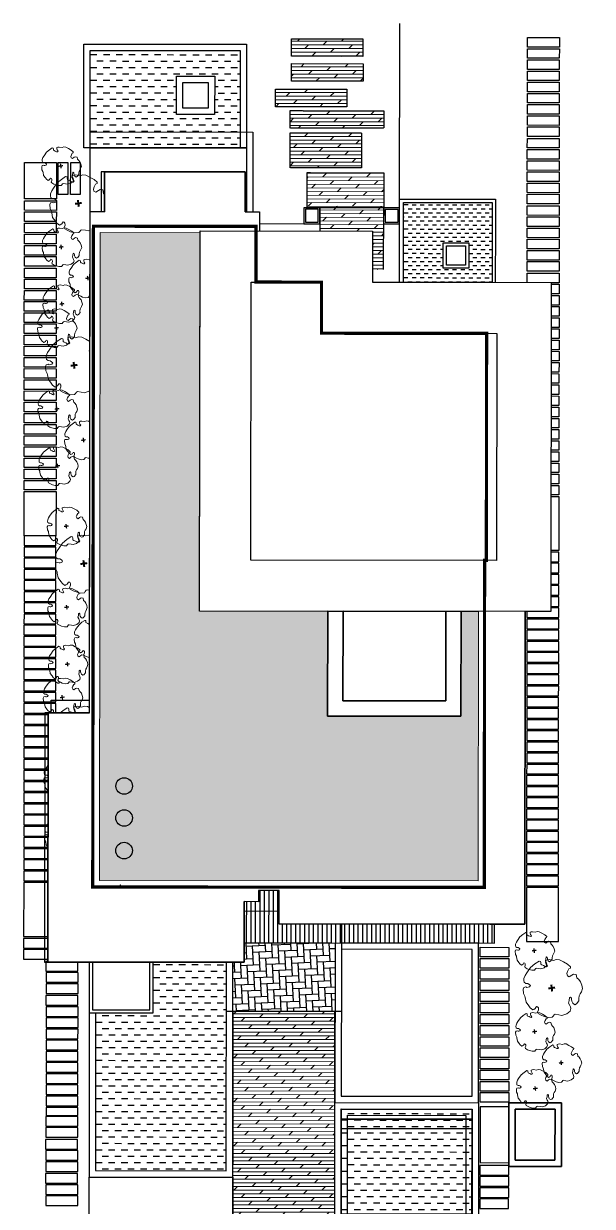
# Model space of a CAD drawing. Header units: millimetres. Extents: x -1030105 to 906887, y -616134 to 1220667.
# Drawn here: x -969764 to -951942, y -487439 to -450389 of the extents above; entities that cross this region are included whole.
import ezdxf

# ---------------------------------------------------------------- set-up
doc = ezdxf.new("R2010")
doc.units = ezdxf.units.MM
doc.header["$MEASUREMENT"] = 0
for name, pattern in [('240930  KHU B- TMB gời inno$0$HIDDEN_FEATURES', [0.16, 0.12, -0.04]), ('HIDDEN', [9.525, 6.35, -3.175]), ('XR-BV-3F PLAN$0$HIDDEN', [9.525, 6.35, -3.175])]:
    doc.linetypes.add(name, pattern=pattern)
doc.layers.add('+ toa do mong', color=7, linetype='Continuous', true_color=0xfa1a05)
for name, color, linetype, lineweight in [('240930  KHU B- TMB gời inno$0$1. I-FURN', 252, 'Continuous', 18), ('GFA', 6, 'Continuous', 0), ('QH_KTCQ_Caycanhquan', 97, 'Continuous', 18), ('XR-BV-3F PLAN$0$DA-FLOR-OTLN', 9, 'Continuous', 5), ('XR-BV-3F PLAN$0$DA-ROOF', 6, 'XR-BV-3F PLAN$0$HIDDEN', 20)]:
    doc.layers.add(name, color=color, linetype=linetype, lineweight=lineweight)
for name, color, linetype in [('240930  KHU B- TMB gời inno$0$220602 - Plans$0$DA-DOOR-WIND', 21, 'Continuous'), ('240930  KHU B- TMB gời inno$0$DA-ELEV-PEN1', 8, 'Continuous'), ('240930  KHU B- TMB gời inno$0$DA-WALL-LOW', 1, 'Continuous'), ('240930  KHU B- TMB gời inno$0$XREF_LBC_ZONE B_BEACH VILLA 22 11 11$0$DA-FLOR-OTLN', 9, 'Continuous'), ('240930  KHU B- TMB gời inno$0$XREF_LBC_ZONE B_BEACH VILLA 22 11 11$0$DA-FLOR-PATT', 251, 'Continuous'), ('240930  KHU B- TMB gời inno$0$XREF_LBC_ZONE B_BEACH VILLA 22 11 11$0$DA-WALL-LOW', 1, 'Continuous'), ('240930  KHU B- TMB gời inno$0$XREF_LBC_ZONE B_BEACH VILLA 22 11 11$0$DA-WALL-PATT', 8, 'Continuous'), ('DA-LANS-TREE', 7, 'Continuous'), ('XREF_LBC_ZONE B_BEACH VILLA 22 11 11$0$DA-FLOR-PATT', 251, 'Continuous')]:
    doc.layers.add(name, color=color, linetype=linetype)
pattern_1 = [(90, (0, 0), (-0.115, 7e-18), []), (135, (0, 0), (-0.2299999996, -0.2299999996), [0.16263456, -0.325269119])]

# ---------------------------------------------------------------- blocks, each defined once
blk = doc.blocks.new('Xref Khu Spa-Wellness - TBM$0$TREE_T')
at = {"const_width": 100}
for points in [[(-124, 124), (124, -124)], [(124, 124), (-124, -124)]]:
    blk.add_lwpolyline(points, dxfattribs=at)
blk = doc.blocks.new('Xref Khu Spa-Wellness - TBM$0$TREE_5')
at = {"layer": 'QH_KTCQ_Caycanhquan', "color": 114, "true_color": 0x139b48}
blk.add_lwpolyline([(-936, 1164), (-781, 1299), (-578, 1386), (-423, 1425), (-249, 1454), (-181, 1415), (-143, 1289), (-85, 1222), (-17, 1193), (41, 1222), (31, 1347), (60, 1425), (80, 1473), (244, 1473), (370, 1434), (592, 1376), (776, 1212), (824, 1164), (960, 1106), (1114, 932), (1143, 845), (1076, 768), (1018, 748), (979, 710), (931, 642), (940, 565), (1018, 555), (1114, 565), (1192, 623), (1289, 632), (1366, 565), (1424, 487), (1472, 323), (1482, 169), (1501, -160), (1434, -440), (1356, -691), (1289, -720), (1240, -682), (1182, -614), (1124, -624), (1037, -643), (931, -662), (873, -701), (863, -769), (969, -798), (1056, -856), (1105, -923), (1066, -991), (989, -1068), (786, -1174), (718, -1290), (573, -1377), (341, -1416), (109, -1455), (-94, -1445), (-133, -1387), (-94, -1319), (-124, -1167), (-158, -1051), (-245, -987), (-362, -999), (-402, -1151), (-439, -1243), (-568, -1308), (-704, -1194), (-829, -1184), (-965, -1145), (-1129, -1049), (-1265, -942), (-1313, -778), (-1332, -653), (-1352, -546), (-1429, -421), (-1497, -334), (-1497, -131), (-1458, -54), (-1323, -44), (-1226, -92), (-1158, -160), (-1110, -208), (-1042, -218), (-1023, -170), (-1100, -44), (-1158, 82), (-1274, 140), (-1342, 178), (-1419, 227), (-1468, 352), (-1419, 565), (-1265, 787), (-1129, 864), (-965, 951), (-936, 999), (-936, 1086)], close=True, dxfattribs=at)
blk.add_blockref('Xref Khu Spa-Wellness - TBM$0$TREE_T', (0, 0), dxfattribs=at)
blk = doc.blocks.new('240930  KHU B- TMB gời inno$0$A$C28D14FEE')
at = {"layer": 'QH_KTCQ_Caycanhquan', "color": 116}
for p, xscale, yscale, zscale, rotation in [((-32191, -3970, 0), 0.0011310236615114, 0.0011310236615114, 0.0011310236615114, 79.85984813227833), ((-32189, -3968, 0), 0.0007540157743409331, 0.0007540157743409331, 0.0007540157743409331, 79.85984813227832)]:
    blk.add_blockref('Xref Khu Spa-Wellness - TBM$0$TREE_5', p, dxfattribs=dict(at, xscale=xscale, yscale=yscale, zscale=zscale, rotation=rotation))
blk = doc.blocks.new('*U1376')
at = {"color": 251}
blk.add_wipeout([(4227, 8), (4227, 206), (0, 200), (0, 0)], dxfattribs=at).dxf.layer = '240930  KHU B- TMB gời inno$0$220602 - Plans$0$DA-DOOR-WIND'
blk.add_wipeout([(4227, 206), (4227, 6), (0, 0), (0, 200)], dxfattribs=at)
at = {"layer": '240930  KHU B- TMB gời inno$0$220602 - Plans$0$DA-DOOR-WIND', "color": 251}
for points in [[(0, 0), (50, 0), (50, 200), (0, 200), (0, 0), (0, 0)], [(4177, 206), (50, 200), (50, 0), (4177, 6)], [(4177, 6), (4227, 6), (4227, 206), (4177, 206), (4177, 6), (4177, 6)]]:
    blk.add_lwpolyline(points, close=True, dxfattribs=at)
blk.add_lwpolyline([(50, 50), (4177, 56)], dxfattribs=at)
blk = doc.blocks.new('*U1377')
at = {"color": 251}
blk.add_wipeout([(4627, 9), (4627, 207), (0, 200), (0, 0)], dxfattribs=at).dxf.layer = '240930  KHU B- TMB gời inno$0$220602 - Plans$0$DA-DOOR-WIND'
blk.add_wipeout([(4627, 207), (4627, 7), (0, 0), (0, 200)], dxfattribs=at)
at = {"layer": '240930  KHU B- TMB gời inno$0$220602 - Plans$0$DA-DOOR-WIND', "color": 251}
for points in [[(0, 0), (50, 0), (50, 200), (0, 200), (0, 0), (0, 0)], [(4577, 207), (50, 200), (50, 0), (4577, 7)], [(4577, 7), (4627, 7), (4627, 207), (4577, 207), (4577, 7), (4577, 7)]]:
    blk.add_lwpolyline(points, close=True, dxfattribs=at)
blk.add_lwpolyline([(50, 50), (4577, 57)], dxfattribs=at)
blk = doc.blocks.new('*U1352')
at = {"ltscale": 0.2}
blk.add_wipeout([(1098, 2400), (1098, 0), (0, 0), (0, 2400)], dxfattribs=at)
at = {"linetype": '240930  KHU B- TMB gời inno$0$HIDDEN_FEATURES', "ltscale": 20}
blk.add_lwpolyline([(0, 2400), (0, 0), (1098, 0), (1098, 2400)], close=True, dxfattribs=at)
blk = doc.blocks.new('*U1353')
at = {"ltscale": 0.2}
blk.add_wipeout([(1098, 2242), (1098, 0), (0, 0), (0, 2242)], dxfattribs=at)
at = {"linetype": '240930  KHU B- TMB gời inno$0$HIDDEN_FEATURES', "ltscale": 20}
blk.add_lwpolyline([(0, 2242), (0, 0), (1098, 0), (1098, 2242)], close=True, dxfattribs=at)
blk = doc.blocks.new('*U1354')
at = {"ltscale": 0.2}
blk.add_wipeout([(549, 2935), (549, 0), (0, 0), (0, 2935)], dxfattribs=at)
at = {"linetype": '240930  KHU B- TMB gời inno$0$HIDDEN_FEATURES', "ltscale": 20}
blk.add_lwpolyline([(0, 2935), (0, 0), (549, 0), (549, 2935)], close=True, dxfattribs=at)
blk = doc.blocks.new('*U1391')
at = {"ltscale": 0.2}
blk.add_wipeout([(549, 2242), (549, 0), (0, 0), (0, 2242)], dxfattribs=at)
at = {"color": 0, "linetype": 'ByBlock', "ltscale": 0.2}
blk.add_lwpolyline([(0, 2242), (0, 0), (549, 0), (549, 2242)], close=True, dxfattribs=at)
blk = doc.blocks.new('240930  KHU B- TMB gời inno$0$XCVVDFDF')
at = {"true_color": 0xcbc043}
h = blk.add_hatch(dxfattribs=at)
h.set_pattern_fill('AR-HBONE', color=53, scale=0.05, angle=137.6672496)
h.paths.add_polyline_path([(19904.251, -1664.718), (19904.251, -1669.416), (19904.506, -1669.416), (19904.506, -1664.718)])
h = blk.add_hatch(dxfattribs=at)
h.set_pattern_fill('AR-HBONE', color=53, scale=0.05, angle=137.6672496)
h.paths.add_polyline_path([(19881.806, -1669.018), (19879.656, -1669.018), (19879.656, -1672.218), (19881.806, -1672.218)])
at = {"true_color": 0x5d8311}
h = blk.add_hatch(dxfattribs=at)
h.set_pattern_fill('ANSI31', color=66)
h.paths.add_polyline_path([(19909.58, -1673.064), (19909.58, -1670.822), (19910.129, -1670.822), (19910.129, -1673.064)])
h.paths.add_polyline_path([(19910.129, -1673.064), (19910.129, -1670.822), (19909.58, -1670.822), (19909.58, -1673.064)])
h.paths.add_polyline_path([(19908.801, -1673.07), (19908.801, -1670.828), (19909.35, -1670.828), (19909.35, -1673.07)])
h.paths.add_polyline_path([(19909.35, -1673.07), (19909.35, -1670.828), (19908.801, -1670.828), (19908.801, -1673.07)])
h.paths.add_polyline_path([(19908, -1672.562), (19908, -1670.32), (19908.549, -1670.32), (19908.549, -1672.562)])
h.paths.add_polyline_path([(19908.549, -1672.562), (19908.549, -1670.32), (19908, -1670.32), (19908, -1672.562)])
h.paths.add_polyline_path([(19907.328, -1673.718), (19907.328, -1670.783), (19907.877, -1670.783), (19907.877, -1673.718)])
h.paths.add_polyline_path([(19907.877, -1673.718), (19907.877, -1670.783), (19907.328, -1670.783), (19907.328, -1673.718)])
h.paths.add_polyline_path([(19906.084, -1673.025), (19906.084, -1670.783), (19907.182, -1670.783), (19907.182, -1673.025)])
h.paths.add_polyline_path([(19907.182, -1673.025), (19907.182, -1670.783), (19906.084, -1670.783), (19906.084, -1673.025)])
h.paths.add_polyline_path([(19904.837, -1673.718), (19904.837, -1671.318), (19905.935, -1671.318), (19905.935, -1673.718)])
h.paths.add_polyline_path([(19905.935, -1673.718), (19905.935, -1671.318), (19904.837, -1671.318), (19904.837, -1673.718)])
h = blk.add_hatch(dxfattribs=at)
h.set_pattern_fill('ANSI31', color=66)
h.paths.add_polyline_path([(19904.837, -1673.718), (19904.837, -1671.318), (19905.935, -1671.318), (19905.935, -1673.718)])
h.paths.add_polyline_path([(19905.935, -1673.718), (19905.935, -1671.318), (19904.837, -1671.318), (19904.837, -1673.718)])
at = {"layer": '240930  KHU B- TMB gời inno$0$XREF_LBC_ZONE B_BEACH VILLA 22 11 11$0$DA-FLOR-PATT'}
h = blk.add_hatch(dxfattribs=at)
h.set_pattern_fill('_USER', color=256, scale=0.14, pattern_type=0)
h.set_pattern_definition([(0, (20142.20993, -1612.61), (0, 0.14), [])])
h.paths.add_polyline_path([(19881.806, -1668.318), (19881.806, -1667.718), (19881.806, -1667.718), (19881.806, -1668.318)], flags=16)
h.paths.add_polyline_path([(19883.806, -1676.788), (19883.551, -1676.788), (19883.551, -1664.518), (19881.793, -1664.52), (19881.793, -1665.12), (19881.806, -1665.118), (19881.806, -1677.218), (19883.806, -1677.218)])
h.paths.add_polyline_path([(19883.783, -1664.518), (19883.806, -1664.518), (19883.806, -1664.518)])
h = blk.add_hatch(dxfattribs=at)
h.set_pattern_fill('DASH', color=153, scale=1.6, angle=90)
h.set_pattern_definition([(90, (20142.20993, -1612.81), (-0.2, 0.2), [0.2, -0.2])])
h.paths.add_polyline_path([(19907.756, -1667.218), (19908.956, -1667.218), (19908.956, -1668.418), (19907.756, -1668.418)], flags=16)
h.paths.add_polyline_path([(19906.706, -1664.518), (19909.756, -1664.518), (19909.756, -1669.218), (19906.706, -1669.218)])
h = blk.add_hatch(dxfattribs=at)
h.set_pattern_fill('DASH', color=153, scale=1.6, angle=90)
h.set_pattern_definition([(90, (20290.304, -1612.61), (-0.2, 0.2), [0.2, -0.2])])
h.paths.add_polyline_path([(19881.806, -1666.518), (19879.606, -1666.518), (19879.606, -1664.718), (19874.665, -1664.718), (19874.665, -1668.818), (19880.306, -1668.818), (19880.306, -1668.818), (19881.806, -1668.818)])
h = blk.add_hatch(dxfattribs=at)
h.set_pattern_fill('DASH', color=153, scale=1.6, angle=90)
h.set_pattern_definition([(90, (20134.8436, -1612.71), (-0.2, 0.2), [0.2, -0.2])])
h.paths.add_polyline_path([(19862.39, -1672.418), (19876.606, -1672.418), (19876.606, -1676.518), (19862.39, -1676.518)])
h = blk.add_hatch(dxfattribs=at)
h.set_pattern_fill('DASH', color=153, scale=0.04, angle=90)
h.set_pattern_definition([(90, (19775.41599, -1612.61), (-0.127, 0.127), [0.127, -0.127])])
h.paths.add_polyline_path([(19902.944, -1676.386), (19902.944, -1675.586), (19903.744, -1675.586), (19903.744, -1676.386)], flags=16)
h.paths.add_polyline_path([(19901.656, -1674.338), (19905.006, -1674.338), (19905.006, -1677.118), (19901.656, -1677.118)])
at = {"layer": 'GFA', "true_color": 0x8c7854}
h = blk.add_hatch(dxfattribs=at)
h.set_pattern_fill('DOLMIT', color=35, scale=0.46, angle=90)
h.set_pattern_definition(pattern_1)
h.paths.add_polyline_path([(19879.656, -1669.018), (19870.033, -1669.018), (19870.033, -1664.518), (19867.69, -1664.518), (19867.69, -1666.118), (19863.39, -1666.118), (19863.39, -1668.818), (19866.49, -1668.818), (19866.49, -1672.218), (19879.656, -1672.218)])
at = {"elevation": 0}
for points in [[(19904.706, -1669.268), (19905.956, -1669.268), (19905.956, -1664.863), (19904.706, -1664.863)], [(19902.506, -1669.718), (19902.506, -1669.718)]]:
    blk.add_lwpolyline(points, dxfattribs=at)
at = {"layer": '240930  KHU B- TMB gời inno$0$1. I-FURN'}
blk.add_line((19899.506, -1664.518), (19884.806, -1664.518), dxfattribs=at)
for points in [[(19889.406, -1664.518), (19889.406, -1663.318), (19881.806, -1663.318)], [(19899.506, -1665.318), (19899.506, -1664.518), (19904.706, -1664.518), (19904.706, -1665.418)], [(19904.706, -1664.518), (19904.706, -1669.718), (19904.206, -1669.718)], [(19904.506, -1664.718), (19904.506, -1669.416), (19904.506, -1669.416)]]:
    blk.add_lwpolyline(points, dxfattribs=at)
blk.add_lwpolyline([(19904.706, -1664.518), (19907.206, -1664.518), (19907.206, -1669.618), (19904.706, -1669.618)], close=True, dxfattribs=at)
at = {"layer": '240930  KHU B- TMB gời inno$0$1. I-FURN', "elevation": 0}
blk.add_lwpolyline([(19904.506, -1669.416), (19902.905, -1669.416)], dxfattribs=at)
at = {"layer": '240930  KHU B- TMB gời inno$0$DA-WALL-LOW', "color": 251}
for points in [[(19879.656, -1668.818), (19882.806, -1668.818), (19882.806, -1672.418), (19879.656, -1672.418)], [(19903.806, -1669.718), (19902.905, -1669.718), (19902.905, -1671.718), (19903.806, -1671.718)]]:
    blk.add_lwpolyline(points, close=True, dxfattribs=at)
at = {"layer": '240930  KHU B- TMB gời inno$0$XREF_LBC_ZONE B_BEACH VILLA 22 11 11$0$DA-FLOR-OTLN'}
for p, q in [((19874.465, -1664.518), (19874.465, -1669.018)), ((19874.465, -1669.018), (19881.806, -1669.018))]:
    blk.add_line(p, q, dxfattribs=at)
blk.add_lwpolyline([(19904.706, -1664.518), (19906.706, -1664.518), (19906.706, -1669.418), (19904.706, -1669.418)], close=True, dxfattribs=at)
at = {"layer": '240930  KHU B- TMB gời inno$0$XREF_LBC_ZONE B_BEACH VILLA 22 11 11$0$DA-FLOR-OTLN', "color": 251, "elevation": 0}
blk.add_lwpolyline([(19904.337, -1671.718), (19903.806, -1671.718), (19903.806, -1669.718), (19904.337, -1669.718)], close=True, dxfattribs=at)
at = {"layer": '240930  KHU B- TMB gời inno$0$XREF_LBC_ZONE B_BEACH VILLA 22 11 11$0$DA-FLOR-PATT'}
for p, q in [((19879.606, -1664.518), (19874.465, -1664.518)), ((19879.606, -1664.718), (19874.665, -1664.718)), ((19874.665, -1664.718), (19874.665, -1668.818)), ((19881.806, -1666.718), (19881.806, -1672.118)), ((19874.665, -1668.818), (19881.806, -1668.818)), ((19904.706, -1674.218), (19910.606, -1674.218))]:
    blk.add_line(p, q, dxfattribs=at)
for points in [[(19881.586, -1662.46), (19881.286, -1662.46), (19881.286, -1664.156), (19881.586, -1664.156)], [(19881.936, -1662.46), (19881.636, -1662.46), (19881.636, -1664.166), (19881.936, -1664.166)], [(19883.686, -1662.46), (19881.996, -1662.46), (19881.996, -1663.46), (19883.686, -1663.46)], [(19884.046, -1662.46), (19883.746, -1662.46), (19883.746, -1663.46), (19884.046, -1663.46)], [(19884.396, -1662.46), (19884.096, -1662.46), (19884.096, -1663.46), (19884.396, -1663.46)], [(19884.746, -1662.46), (19884.446, -1662.46), (19884.446, -1663.46), (19884.746, -1663.46)], [(19885.096, -1662.46), (19884.796, -1662.46), (19884.796, -1663.46), (19885.096, -1663.46)], [(19885.446, -1662.46), (19885.146, -1662.46), (19885.146, -1663.46), (19885.446, -1663.46)], [(19885.796, -1662.46), (19885.496, -1662.46), (19885.496, -1663.46), (19885.796, -1663.46)], [(19886.146, -1662.46), (19885.846, -1662.46), (19885.846, -1663.46), (19886.146, -1663.46)], [(19886.496, -1662.46), (19886.196, -1662.46), (19886.196, -1663.46), (19886.496, -1663.46)], [(19886.846, -1662.46), (19886.546, -1662.46), (19886.546, -1663.46), (19886.846, -1663.46)], [(19887.196, -1662.46), (19886.896, -1662.46), (19886.896, -1663.46), (19887.196, -1663.46)], [(19887.546, -1662.46), (19887.246, -1662.46), (19887.246, -1663.46), (19887.546, -1663.46)], [(19887.896, -1662.46), (19887.596, -1662.46), (19887.596, -1663.46), (19887.896, -1663.46)], [(19888.246, -1662.46), (19887.946, -1662.46), (19887.946, -1663.46), (19888.246, -1663.46)], [(19888.596, -1662.46), (19888.296, -1662.46), (19888.296, -1663.46), (19888.596, -1663.46)], [(19888.946, -1662.46), (19888.646, -1662.46), (19888.646, -1663.46), (19888.946, -1663.46)], [(19889.296, -1662.46), (19888.996, -1662.46), (19888.996, -1663.46), (19889.296, -1663.46)], [(19889.646, -1662.46), (19889.346, -1662.46), (19889.346, -1663.46), (19889.646, -1663.46)], [(19889.996, -1662.46), (19889.696, -1662.46), (19889.696, -1663.46), (19889.996, -1663.46)], [(19890.346, -1662.46), (19890.046, -1662.46), (19890.046, -1663.46), (19890.346, -1663.46)], [(19890.696, -1662.46), (19890.396, -1662.46), (19890.396, -1663.46), (19890.696, -1663.46)], [(19891.046, -1662.46), (19890.746, -1662.46), (19890.746, -1663.46), (19891.046, -1663.46)], [(19891.396, -1662.46), (19891.096, -1662.46), (19891.096, -1663.46), (19891.396, -1663.46)], [(19891.746, -1662.46), (19891.446, -1662.46), (19891.446, -1663.46), (19891.746, -1663.46)], [(19892.096, -1662.46), (19891.796, -1662.46), (19891.796, -1663.46), (19892.096, -1663.46)], [(19892.446, -1662.46), (19892.146, -1662.46), (19892.146, -1663.46), (19892.446, -1663.46)], [(19892.796, -1662.46), (19892.496, -1662.46), (19892.496, -1663.46), (19892.796, -1663.46)], [(19893.146, -1662.46), (19892.846, -1662.46), (19892.846, -1663.46), (19893.146, -1663.46)], [(19893.496, -1662.46), (19893.196, -1662.46), (19893.196, -1663.46), (19893.496, -1663.46)], [(19893.846, -1662.46), (19893.546, -1662.46), (19893.546, -1663.46), (19893.846, -1663.46)], [(19894.196, -1662.46), (19893.896, -1662.46), (19893.896, -1663.46), (19894.196, -1663.46)], [(19894.546, -1662.46), (19894.246, -1662.46), (19894.246, -1663.46), (19894.546, -1663.46)], [(19894.546, -1662.46), (19895.94, -1662.46), (19895.94, -1663.46), (19894.546, -1663.46)], [(19895.986, -1662.46), (19896.286, -1662.46), (19896.286, -1663.46), (19895.986, -1663.46)], [(19896.336, -1662.46), (19896.636, -1662.46), (19896.636, -1663.46), (19896.336, -1663.46)], [(19896.686, -1662.46), (19896.986, -1662.46), (19896.986, -1663.46), (19896.686, -1663.46)], [(19897.036, -1662.46), (19897.336, -1662.46), (19897.336, -1663.46), (19897.036, -1663.46)], [(19897.386, -1662.46), (19897.686, -1662.46), (19897.686, -1663.46), (19897.386, -1663.46)], [(19897.736, -1662.46), (19898.036, -1662.46), (19898.036, -1663.46), (19897.736, -1663.46)], [(19898.086, -1662.46), (19898.386, -1662.46), (19898.386, -1663.46), (19898.086, -1663.46)], [(19898.436, -1662.46), (19898.736, -1662.46), (19898.736, -1663.46), (19898.436, -1663.46)], [(19898.786, -1662.46), (19899.086, -1662.46), (19899.086, -1663.46), (19898.786, -1663.46)], [(19899.136, -1662.46), (19899.436, -1662.46), (19899.436, -1663.46), (19899.136, -1663.46)], [(19899.486, -1662.46), (19899.786, -1662.46), (19899.786, -1663.46), (19899.486, -1663.46)], [(19899.836, -1662.46), (19900.136, -1662.46), (19900.136, -1663.46), (19899.836, -1663.46)], [(19900.186, -1662.46), (19900.486, -1662.46), (19900.486, -1663.46), (19900.186, -1663.46)], [(19900.536, -1662.46), (19900.836, -1662.46), (19900.836, -1663.46), (19900.536, -1663.46)], [(19900.886, -1662.46), (19901.186, -1662.46), (19901.186, -1663.46), (19900.886, -1663.46)], [(19901.236, -1662.46), (19901.536, -1662.46), (19901.536, -1663.46), (19901.236, -1663.46)], [(19901.586, -1662.46), (19901.886, -1662.46), (19901.886, -1663.46), (19901.586, -1663.46)], [(19901.936, -1662.46), (19902.236, -1662.46), (19902.236, -1663.46), (19901.936, -1663.46)], [(19902.286, -1662.46), (19902.586, -1662.46), (19902.586, -1663.46), (19902.286, -1663.46)], [(19902.636, -1662.46), (19902.936, -1662.46), (19902.936, -1663.46), (19902.636, -1663.46)], [(19902.996, -1662.46), (19903.296, -1662.46), (19903.296, -1663.46), (19902.996, -1663.46)], [(19903.346, -1662.46), (19903.646, -1662.46), (19903.646, -1663.46), (19903.346, -1663.46)], [(19903.696, -1662.46), (19903.996, -1662.46), (19903.996, -1663.46), (19903.696, -1663.46)], [(19904.046, -1662.46), (19904.346, -1662.46), (19904.346, -1663.46), (19904.046, -1663.46)], [(19904.396, -1662.46), (19904.696, -1662.46), (19904.696, -1663.46), (19904.396, -1663.46)], [(19904.746, -1662.46), (19905.046, -1662.46), (19905.046, -1663.46), (19904.746, -1663.46)], [(19905.106, -1662.46), (19906.246, -1662.46), (19906.246, -1663.46), (19905.106, -1663.46)], [(19874.57, -1663.156), (19874.27, -1663.156), (19874.27, -1664.156), (19874.57, -1664.156)], [(19875.64, -1663.156), (19875.34, -1663.156), (19875.34, -1664.156), (19875.64, -1664.156)], [(19880.146, -1663.156), (19879.846, -1663.156), (19879.846, -1664.156), (19880.146, -1664.156)], [(19881.216, -1663.156), (19880.916, -1663.156), (19880.916, -1664.156), (19881.216, -1664.156)], [(19873.87, -1663.166), (19873.57, -1663.166), (19873.57, -1664.166), (19873.87, -1664.166)], [(19874.22, -1663.166), (19873.92, -1663.166), (19873.92, -1664.166), (19874.22, -1664.166)], [(19874.94, -1663.166), (19874.64, -1663.166), (19874.64, -1664.166), (19874.94, -1664.166)], [(19875.29, -1663.166), (19874.99, -1663.166), (19874.99, -1664.166), (19875.29, -1664.166)], [(19876.01, -1663.166), (19875.71, -1663.166), (19875.71, -1664.166), (19876.01, -1664.166)], [(19876.36, -1663.166), (19876.06, -1663.166), (19876.06, -1664.166), (19876.36, -1664.166)], [(19876.646, -1663.166), (19876.392, -1663.166), (19876.392, -1664.166), (19876.646, -1664.166)], [(19876.996, -1663.166), (19876.696, -1663.166), (19876.696, -1664.166), (19876.996, -1664.166)], [(19877.346, -1663.166), (19877.046, -1663.166), (19877.046, -1664.166), (19877.346, -1664.166)], [(19877.696, -1663.166), (19877.396, -1663.166), (19877.396, -1664.166), (19877.696, -1664.166)], [(19878.046, -1663.166), (19877.746, -1663.166), (19877.746, -1664.166), (19878.046, -1664.166)], [(19878.396, -1663.166), (19878.096, -1663.166), (19878.096, -1664.166), (19878.396, -1664.166)], [(19878.746, -1663.166), (19878.446, -1663.166), (19878.446, -1664.166), (19878.746, -1664.166)], [(19879.096, -1663.166), (19878.796, -1663.166), (19878.796, -1664.166), (19879.096, -1664.166)], [(19879.446, -1663.166), (19879.146, -1663.166), (19879.146, -1664.166), (19879.446, -1664.166)], [(19879.796, -1663.166), (19879.496, -1663.166), (19879.496, -1664.166), (19879.796, -1664.166)], [(19880.516, -1663.166), (19880.216, -1663.166), (19880.216, -1664.166), (19880.516, -1664.166)], [(19880.866, -1663.166), (19880.566, -1663.166), (19880.566, -1664.166), (19880.866, -1664.166)], [(19906.246, -1663.518), (19906.246, -1663.818), (19905.246, -1663.818), (19905.246, -1663.518)], [(19906.246, -1663.908), (19906.246, -1664.208), (19905.246, -1664.208), (19905.246, -1663.908)], [(19874.465, -1669.018), (19870.033, -1669.018), (19870.033, -1664.518), (19874.465, -1664.518)], [(19879.606, -1666.518), (19881.806, -1666.518), (19881.806, -1664.518), (19879.606, -1664.518)], [(19879.706, -1666.418), (19881.706, -1666.418), (19881.706, -1664.618), (19879.706, -1664.618)], [(19906.706, -1664.318), (19909.956, -1664.318), (19909.956, -1669.418), (19906.706, -1669.418)], [(19906.706, -1664.518), (19909.756, -1664.518), (19909.756, -1669.218), (19906.706, -1669.218)], [(19907.756, -1667.218), (19908.956, -1667.218), (19908.956, -1668.418), (19907.756, -1668.418)], [(19907.956, -1667.418), (19908.756, -1667.418), (19908.756, -1668.218), (19907.956, -1668.218)], [(19862.39, -1672.418), (19876.606, -1672.418), (19876.606, -1676.518), (19862.39, -1676.518)], [(19873.323, -1672.418), (19873.323, -1676.518), (19875.99, -1676.518), (19875.99, -1672.418)], [(19876.29, -1672.418), (19876.29, -1676.518), (19876.59, -1676.518), (19876.59, -1672.418)], [(19901.556, -1674.218), (19905.106, -1674.218), (19905.106, -1677.218), (19901.556, -1677.218)], [(19901.656, -1674.338), (19905.006, -1674.338), (19905.006, -1677.118), (19901.656, -1677.118)], [(19902.944, -1675.586), (19903.744, -1675.586), (19903.744, -1676.386), (19902.944, -1676.386)], [(19903.044, -1675.686), (19903.644, -1675.686), (19903.644, -1676.286), (19903.044, -1676.286)], [(19873.79, -1676.768), (19873.49, -1676.768), (19873.49, -1677.668), (19873.79, -1677.668)], [(19874.14, -1676.768), (19873.84, -1676.768), (19873.84, -1677.668), (19874.14, -1677.668)], [(19874.49, -1676.768), (19874.19, -1676.768), (19874.19, -1677.668), (19874.49, -1677.668)], [(19874.84, -1676.768), (19874.54, -1676.768), (19874.54, -1677.668), (19874.84, -1677.668)], [(19877.172, -1676.768), (19877.472, -1676.768), (19877.472, -1677.668), (19877.172, -1677.668)], [(19877.522, -1676.768), (19877.822, -1676.768), (19877.822, -1677.668), (19877.522, -1677.668)], [(19877.872, -1676.768), (19878.172, -1676.768), (19878.172, -1677.668), (19877.872, -1677.668)], [(19878.222, -1676.768), (19878.522, -1676.768), (19878.522, -1677.668), (19878.222, -1677.668)], [(19878.573, -1676.768), (19878.873, -1676.768), (19878.873, -1677.668), (19878.573, -1677.668)], [(19878.923, -1676.768), (19879.223, -1676.768), (19879.223, -1677.668), (19878.923, -1677.668)], [(19879.273, -1676.768), (19879.573, -1676.768), (19879.573, -1677.668), (19879.273, -1677.668)], [(19879.623, -1676.768), (19879.923, -1676.768), (19879.923, -1677.668), (19879.623, -1677.668)], [(19879.973, -1676.768), (19880.273, -1676.768), (19880.273, -1677.668), (19879.973, -1677.668)], [(19880.323, -1676.768), (19880.623, -1676.768), (19880.623, -1677.668), (19880.323, -1677.668)], [(19880.673, -1676.768), (19880.973, -1676.768), (19880.973, -1677.668), (19880.673, -1677.668)], [(19881.023, -1676.768), (19881.323, -1676.768), (19881.323, -1677.668), (19881.023, -1677.668)], [(19881.373, -1676.768), (19881.673, -1676.768), (19881.673, -1677.668), (19881.373, -1677.668)], [(19883.546, -1678.218), (19881.856, -1678.218), (19881.856, -1679.218), (19883.546, -1679.218)], [(19883.906, -1678.218), (19883.606, -1678.218), (19883.606, -1679.218), (19883.906, -1679.218)], [(19884.256, -1678.218), (19883.956, -1678.218), (19883.956, -1679.218), (19884.256, -1679.218)], [(19884.606, -1678.218), (19884.306, -1678.218), (19884.306, -1679.218), (19884.606, -1679.218)], [(19884.956, -1678.218), (19884.656, -1678.218), (19884.656, -1679.218), (19884.956, -1679.218)], [(19885.306, -1678.218), (19885.006, -1678.218), (19885.006, -1679.218), (19885.306, -1679.218)], [(19885.656, -1678.218), (19885.356, -1678.218), (19885.356, -1679.218), (19885.656, -1679.218)], [(19886.006, -1678.218), (19885.706, -1678.218), (19885.706, -1679.218), (19886.006, -1679.218)], [(19886.356, -1678.218), (19886.056, -1678.218), (19886.056, -1679.218), (19886.356, -1679.218)], [(19886.706, -1678.218), (19886.406, -1678.218), (19886.406, -1679.218), (19886.706, -1679.218)], [(19887.056, -1678.218), (19886.756, -1678.218), (19886.756, -1679.218), (19887.056, -1679.218)], [(19887.406, -1678.218), (19887.106, -1678.218), (19887.106, -1679.218), (19887.406, -1679.218)], [(19887.756, -1678.218), (19887.456, -1678.218), (19887.456, -1679.218), (19887.756, -1679.218)], [(19888.106, -1678.218), (19887.806, -1678.218), (19887.806, -1679.218), (19888.106, -1679.218)], [(19888.456, -1678.218), (19888.156, -1678.218), (19888.156, -1679.218), (19888.456, -1679.218)], [(19888.806, -1678.218), (19888.506, -1678.218), (19888.506, -1679.218), (19888.806, -1679.218)], [(19889.156, -1678.218), (19888.856, -1678.218), (19888.856, -1679.218), (19889.156, -1679.218)], [(19889.506, -1678.218), (19889.206, -1678.218), (19889.206, -1679.218), (19889.506, -1679.218)], [(19889.856, -1678.218), (19889.556, -1678.218), (19889.556, -1679.218), (19889.856, -1679.218)], [(19890.206, -1678.218), (19889.906, -1678.218), (19889.906, -1679.218), (19890.206, -1679.218)], [(19890.556, -1678.218), (19890.256, -1678.218), (19890.256, -1679.218), (19890.556, -1679.218)], [(19890.906, -1678.218), (19890.606, -1678.218), (19890.606, -1679.218), (19890.906, -1679.218)], [(19891.256, -1678.218), (19890.956, -1678.218), (19890.956, -1679.218), (19891.256, -1679.218)], [(19891.606, -1678.218), (19891.306, -1678.218), (19891.306, -1679.218), (19891.606, -1679.218)], [(19891.956, -1678.218), (19891.656, -1678.218), (19891.656, -1679.218), (19891.956, -1679.218)], [(19892.306, -1678.218), (19892.006, -1678.218), (19892.006, -1679.218), (19892.306, -1679.218)], [(19892.656, -1678.218), (19892.356, -1678.218), (19892.356, -1679.218), (19892.656, -1679.218)], [(19893.006, -1678.218), (19892.706, -1678.218), (19892.706, -1679.218), (19893.006, -1679.218)], [(19893.356, -1678.218), (19893.056, -1678.218), (19893.056, -1679.218), (19893.356, -1679.218)], [(19893.706, -1678.218), (19893.406, -1678.218), (19893.406, -1679.218), (19893.706, -1679.218)], [(19894.056, -1678.218), (19893.756, -1678.218), (19893.756, -1679.218), (19894.056, -1679.218)], [(19894.106, -1678.218), (19895.8, -1678.218), (19895.8, -1679.218), (19894.106, -1679.218)], [(19895.846, -1678.218), (19896.146, -1678.218), (19896.146, -1679.218), (19895.846, -1679.218)], [(19896.196, -1678.218), (19896.496, -1678.218), (19896.496, -1679.218), (19896.196, -1679.218)], [(19896.546, -1678.218), (19896.846, -1678.218), (19896.846, -1679.218), (19896.546, -1679.218)], [(19896.896, -1678.218), (19897.196, -1678.218), (19897.196, -1679.218), (19896.896, -1679.218)], [(19897.246, -1678.218), (19897.546, -1678.218), (19897.546, -1679.218), (19897.246, -1679.218)], [(19897.596, -1678.218), (19897.896, -1678.218), (19897.896, -1679.218), (19897.596, -1679.218)], [(19897.946, -1678.218), (19898.246, -1678.218), (19898.246, -1679.218), (19897.946, -1679.218)], [(19898.296, -1678.218), (19898.596, -1678.218), (19898.596, -1679.218), (19898.296, -1679.218)], [(19898.646, -1678.218), (19898.946, -1678.218), (19898.946, -1679.218), (19898.646, -1679.218)], [(19898.996, -1678.218), (19899.296, -1678.218), (19899.296, -1679.218), (19898.996, -1679.218)], [(19899.346, -1678.218), (19899.646, -1678.218), (19899.646, -1679.218), (19899.346, -1679.218)], [(19899.696, -1678.218), (19899.996, -1678.218), (19899.996, -1679.218), (19899.696, -1679.218)], [(19900.046, -1678.218), (19900.346, -1678.218), (19900.346, -1679.218), (19900.046, -1679.218)], [(19900.396, -1678.218), (19900.696, -1678.218), (19900.696, -1679.218), (19900.396, -1679.218)], [(19900.746, -1678.218), (19901.046, -1678.218), (19901.046, -1679.218), (19900.746, -1679.218)], [(19901.096, -1678.218), (19901.396, -1678.218), (19901.396, -1679.218), (19901.096, -1679.218)], [(19901.446, -1678.218), (19901.746, -1678.218), (19901.746, -1679.218), (19901.446, -1679.218)], [(19901.796, -1678.218), (19902.096, -1678.218), (19902.096, -1679.218), (19901.796, -1679.218)], [(19902.146, -1678.218), (19902.446, -1678.218), (19902.446, -1679.218), (19902.146, -1679.218)], [(19902.496, -1678.218), (19902.796, -1678.218), (19902.796, -1679.218), (19902.496, -1679.218)], [(19902.856, -1678.218), (19903.156, -1678.218), (19903.156, -1679.218), (19902.856, -1679.218)], [(19903.206, -1678.218), (19903.506, -1678.218), (19903.506, -1679.218), (19903.206, -1679.218)], [(19903.556, -1678.218), (19903.856, -1678.218), (19903.856, -1679.218), (19903.556, -1679.218)], [(19903.906, -1678.218), (19904.206, -1678.218), (19904.206, -1679.218), (19903.906, -1679.218)], [(19904.256, -1678.218), (19904.556, -1678.218), (19904.556, -1679.218), (19904.256, -1679.218)], [(19904.606, -1678.218), (19904.906, -1678.218), (19904.906, -1679.218), (19904.606, -1679.218)], [(19904.966, -1678.218), (19905.266, -1678.218), (19905.266, -1679.218), (19904.966, -1679.218)], [(19905.316, -1678.218), (19905.616, -1678.218), (19905.616, -1679.218), (19905.316, -1679.218)], [(19905.666, -1678.218), (19905.966, -1678.218), (19905.966, -1679.218), (19905.666, -1679.218)], [(19906.016, -1678.218), (19906.316, -1678.218), (19906.316, -1679.218), (19906.016, -1679.218)], [(19906.366, -1678.218), (19906.666, -1678.218), (19906.666, -1679.218), (19906.366, -1679.218)], [(19906.716, -1678.218), (19907.016, -1678.218), (19907.016, -1679.218), (19906.716, -1679.218)], [(19907.076, -1678.218), (19907.376, -1678.218), (19907.376, -1679.218), (19907.076, -1679.218)], [(19907.426, -1678.218), (19907.726, -1678.218), (19907.726, -1679.218), (19907.426, -1679.218)], [(19907.776, -1678.218), (19908.076, -1678.218), (19908.076, -1679.218), (19907.776, -1679.218)], [(19908.126, -1678.218), (19908.426, -1678.218), (19908.426, -1679.218), (19908.126, -1679.218)], [(19908.476, -1678.218), (19908.776, -1678.218), (19908.776, -1679.218), (19908.476, -1679.218)], [(19908.826, -1678.218), (19909.126, -1678.218), (19909.126, -1679.218), (19908.826, -1679.218)], [(19909.176, -1678.218), (19909.476, -1678.218), (19909.476, -1679.218), (19909.176, -1679.218)], [(19909.526, -1678.218), (19909.826, -1678.218), (19909.826, -1679.218), (19909.526, -1679.218)], [(19909.876, -1678.218), (19910.176, -1678.218), (19910.176, -1679.218), (19909.876, -1679.218)]]:
    blk.add_lwpolyline(points, close=True, dxfattribs=at)
at = {"layer": '240930  KHU B- TMB gời inno$0$XREF_LBC_ZONE B_BEACH VILLA 22 11 11$0$DA-WALL-LOW', "color": 251}
for points in [[(19870.033, -1664.518), (19867.69, -1664.518), (19867.69, -1666.118), (19863.39, -1666.118), (19863.39, -1668.818), (19866.49, -1668.818), (19866.49, -1672.218), (19879.656, -1672.218), (19879.656, -1669.018), (19870.033, -1669.018)], [(19862.19, -1672.218), (19876.806, -1672.218), (19876.806, -1676.718), (19862.19, -1676.718)]]:
    blk.add_lwpolyline(points, close=True, dxfattribs=at)
at = {"layer": '240930  KHU B- TMB gời inno$0$XREF_LBC_ZONE B_BEACH VILLA 22 11 11$0$DA-WALL-LOW', "color": 7}
blk.add_lwpolyline([(19881.806, -1664.518), (19882.206, -1664.518), (19882.206, -1665.118), (19881.806, -1665.118)], close=True, dxfattribs=at)
at = {"layer": '240930  KHU B- TMB gời inno$0$XREF_LBC_ZONE B_BEACH VILLA 22 11 11$0$DA-WALL-PATT'}
for points in [[(19875.99, -1672.418), (19875.99, -1676.518), (19876.29, -1676.518), (19876.29, -1672.418)], [(19877.006, -1676.518), (19881.606, -1676.518), (19881.606, -1672.418), (19877.006, -1672.418)], [(19862.59, -1672.618), (19876.406, -1672.618), (19876.406, -1676.318), (19862.59, -1676.318)]]:
    blk.add_lwpolyline(points, close=True, dxfattribs=at)
blk.add_lwpolyline([(19881.806, -1672.218), (19876.806, -1672.218), (19876.806, -1676.718), (19881.806, -1676.718), (19881.806, -1672.418)], dxfattribs=at)
at = {"layer": 'QH_KTCQ_Caycanhquan', "color": 116}
for p, xscale, yscale, zscale, rotation in [((19896.742, -1663.509, -0.003), 0.0004092055995215086, 0.0004092055995215086, 0.0004092055995215086, 52.2616449089547), ((19898.526, -1663.485, -0.003), 0.0004092055995215086, 0.0004092055995215086, 0.0004092055995215086, 52.2616449089547), ((19899.892, -1664.02, -0.003), 0.0006138083992822629, 0.0006138083992822629, 0.0006138083992822629, 52.26164490895471), ((19901.063, -1663.468, -0.003), 0.0004092055995215086, 0.0004092055995215086, 0.0004092055995215086, 52.2616449089547), ((19901.815, -1663.637, -0.003), 0.0004092055995215086, 0.0004092055995215086, 0.0004092055995215086, 52.2616449089547), ((19903.599, -1663.613, -0.003), 0.0004092055995215086, 0.0004092055995215086, 0.0004092055995215086, 52.2616449089547), ((19906.136, -1663.597, -0.003), 0.0004092055995215086, 0.0004092055995215086, 0.0004092055995215086, 52.2616449089547), ((19885.17, -1663.702, -0.003), 0.0004092055995215086, 0.0004092055995215086, 0.0004092055995215086, 52.2616449089547), ((19886.954, -1663.678, -0.003), 0.0004092055995215086, 0.0004092055995215086, 0.0004092055995215086, 52.2616449089547), ((19888.32, -1664.213, -0.003), 0.0006138083992822629, 0.0006138083992822629, 0.0006138083992822629, 52.26164490895471), ((19889.491, -1663.662, -0.003), 0.0004092055995215086, 0.0004092055995215086, 0.0004092055995215086, 52.2616449089547), ((19890.531, -1663.822, -0.003), 0.0004092055995215086, 0.0004092055995215086, 0.0004092055995215086, 52.2616449089547), ((19892.315, -1663.798, -0.003), 0.0004092055995215086, 0.0004092055995215086, 0.0004092055995215086, 52.2616449089547), ((19893.681, -1664.333, -0.003), 0.0006138083992822629, 0.0006138083992822629, 0.0006138083992822629, 52.26164490895471), ((19894.852, -1663.782, -0.003), 0.0004092055995215086, 0.0004092055995215086, 0.0004092055995215086, 52.2616449089547), ((19904.965, -1664.149, -0.003), 0.0006138083992822629, 0.0006138083992822629, 0.0006138083992822629, 52.26164490895471), ((19897.551, -1664.317, -0.003), 0.0004092055995215086, 0.0004092055995215086, 0.0004092055995215086, 52.2616449089547), ((19885.979, -1664.511, -0.003), 0.0004092055995215086, 0.0004092055995215086, 0.0004092055995215086, 52.2616449089547), ((19891.34, -1664.631, -0.003), 0.0004092055995215086, 0.0004092055995215086, 0.0004092055995215086, 52.2616449089547), ((19902.624, -1664.446, -0.003), 0.0004092055995215086, 0.0004092055995215086, 0.0004092055995215086, 52.2616449089547), ((19881.572, -1678.459, -0.003), 0.0004092055995215086, 0.0004092055995215086, 0.0004092055995215086, 52.2616449089547), ((19879.035, -1678.475, -0.003), 0.0004092055995215086, 0.0004092055995215086, 0.0004092055995215086, 52.2616449089547), ((19880.401, -1679.01, -0.003), 0.0006138083992822629, 0.0006138083992822629, 0.0006138083992822629, 52.26164490895471), ((19878.059, -1679.308, -0.003), 0.0004092055995215086, 0.0004092055995215086, 0.0004092055995215086, 52.2616449089547)]:
    blk.add_blockref('Xref Khu Spa-Wellness - TBM$0$TREE_5', p, dxfattribs=dict(at, xscale=xscale, yscale=yscale, zscale=zscale, rotation=rotation))
at = {"xscale": 0.00099965288981426, "yscale": 0.00099965288981426, "zscale": 0.00099965288981426, "rotation": 269.8893560509379}
blk.add_blockref('*U1376', (19883.806, -1664.768), dxfattribs=at)
at = {"color": 251, "xscale": -0.00099965288981426, "yscale": 0.00099965288981426, "zscale": 0.00099965288981426, "rotation": 270.1106439490621}
blk.add_blockref('*U1377', (19883.806, -1676.443), dxfattribs=at)
at = {"layer": '240930  KHU B- TMB gời inno$0$XREF_LBC_ZONE B_BEACH VILLA 22 11 11$0$DA-FLOR-PATT', "color": 251, "true_color": 0x636466, "extrusion": (4.83519e-08, -1.10945e-15, -1), "xscale": 0.001, "yscale": 0.001, "zscale": -0.001, "rotation": 180}
for name, p in [('*U1391', (-19908.801, -1670.828, 0.001)), ('*U1391', (-19909.58, -1670.822, 0.001)), ('*U1352', (-19904.837, -1671.318, 0.001))]:
    blk.add_blockref(name, p, dxfattribs=at)
blk.add_wipeout([(19874.806, -1677.669), (19876.806, -1677.669), (19876.806, -1679.318), (19874.806, -1679.318)]).dxf.layer = '240930  KHU B- TMB gời inno$0$XREF_LBC_ZONE B_BEACH VILLA 22 11 11$0$DA-FLOR-PATT'
at = {"elevation": 0}
blk.add_lwpolyline([(19889.006, -1664.413), (19889.006, -1663.113), (19881.196, -1663.113), (19881.196, -1669.268), (19883.096, -1669.268)], dxfattribs=at)
at = {"layer": '240930  KHU B- TMB gời inno$0$1. I-FURN'}
blk.add_lwpolyline([(19881.806, -1663.318), (19883.806, -1663.318), (19883.806, -1667.768), (19881.806, -1667.768)], close=True, dxfattribs=at)
at = {"layer": '240930  KHU B- TMB gời inno$0$DA-WALL-LOW', "color": 251}
blk.add_lwpolyline([(19882.806, -1667.768), (19881.806, -1667.768), (19881.786, -1663.313), (19889.406, -1663.318), (19889.406, -1664.518), (19907.206, -1664.518), (19907.206, -1669.618), (19904.706, -1669.618), (19904.706, -1669.718), (19902.905, -1669.718)], dxfattribs=at)
at = {"layer": '240930  KHU B- TMB gời inno$0$DA-WALL-LOW', "color": 251, "true_color": 0x636466}
blk.add_lwpolyline([(19902.905, -1673.718), (19904.837, -1673.718), (19904.837, -1671.718), (19903.806, -1671.718)], dxfattribs=at)
at = {"layer": '240930  KHU B- TMB gời inno$0$XREF_LBC_ZONE B_BEACH VILLA 22 11 11$0$DA-FLOR-OTLN', "color": 7}
blk.add_line((19904.837, -1673.718, 0), (19904.837, -1671.718, 0), dxfattribs=at)
at = {"layer": '240930  KHU B- TMB gời inno$0$XREF_LBC_ZONE B_BEACH VILLA 22 11 11$0$DA-FLOR-PATT'}
for points in [[(19881.806, -1677.218), (19883.806, -1677.218), (19883.806, -1664.518), (19881.806, -1664.518)], [(19874.928, -1677.669), (19876.678, -1677.669), (19876.678, -1676.769), (19874.928, -1676.769)], [(19876.822, -1676.768), (19877.122, -1676.768), (19877.122, -1677.668), (19876.822, -1677.668)], [(19876.806, -1679.318), (19876.806, -1677.669), (19874.806, -1677.669), (19874.806, -1679.318)], [(19874.806, -1677.669), (19876.806, -1677.669), (19876.806, -1679.318), (19874.806, -1679.318)], [(19876.606, -1679.118), (19876.606, -1677.869), (19875.006, -1677.869), (19875.006, -1679.118)], [(19875.006, -1677.869), (19876.606, -1677.869), (19876.606, -1679.118), (19875.006, -1679.118)]]:
    blk.add_lwpolyline(points, close=True, dxfattribs=at)
at = {"layer": '240930  KHU B- TMB gời inno$0$XREF_LBC_ZONE B_BEACH VILLA 22 11 11$0$DA-FLOR-PATT', "color": 251, "elevation": 0}
blk.add_lwpolyline([(19904.787, -1671.668), (19904.787, -1671.268), (19904.387, -1671.268), (19904.387, -1671.668)], close=True, dxfattribs=at)
at = {"layer": '240930  KHU B- TMB gời inno$0$XREF_LBC_ZONE B_BEACH VILLA 22 11 11$0$DA-FLOR-PATT', "color": 7, "elevation": 0}
blk.add_lwpolyline([(19904.787, -1674.168), (19904.787, -1673.768), (19904.387, -1673.768), (19904.387, -1674.168)], close=True, dxfattribs=at)
at = {"layer": '240930  KHU B- TMB gời inno$0$XREF_LBC_ZONE B_BEACH VILLA 22 11 11$0$DA-WALL-LOW', "color": 251, "elevation": 0}
blk.add_lwpolyline([(19904.337, -1671.718), (19904.837, -1671.718), (19904.837, -1671.218), (19904.337, -1671.218)], close=True, dxfattribs=at)
at = {"layer": '240930  KHU B- TMB gời inno$0$XREF_LBC_ZONE B_BEACH VILLA 22 11 11$0$DA-WALL-LOW', "color": 7, "elevation": 0}
blk.add_lwpolyline([(19904.337, -1674.218), (19904.837, -1674.218), (19904.837, -1673.718), (19904.337, -1673.718)], close=True, dxfattribs=at)
at = {"layer": '240930  KHU B- TMB gời inno$0$XREF_LBC_ZONE B_BEACH VILLA 22 11 11$0$DA-FLOR-PATT', "color": 251, "true_color": 0x636466, "extrusion": (4.83519e-08, -1.10945e-15, -1), "xscale": 0.001, "yscale": 0.001, "zscale": -0.001, "rotation": 180}
blk.add_blockref('*U1353', (-19906.084, -1670.783, 0.001), dxfattribs=at)
at = {"layer": 'QH_KTCQ_Caycanhquan', "color": 116, "xscale": 0.0004092055995215086, "yscale": 0.0004092055995215086, "zscale": 0.0004092055995215086, "rotation": 52.2616449089547}
blk.add_blockref('Xref Khu Spa-Wellness - TBM$0$TREE_5', (19877.251, -1678.499, -0.003), dxfattribs=at)
at = {"layer": '240930  KHU B- TMB gời inno$0$XREF_LBC_ZONE B_BEACH VILLA 22 11 11$0$DA-FLOR-PATT', "color": 251, "true_color": 0x636466, "extrusion": (4.83519e-08, -1.10945e-15, -1), "xscale": 0.001, "yscale": 0.001, "zscale": -0.001, "rotation": 180}
blk.add_blockref('*U1354', (-19907.328, -1670.783, 0.001), dxfattribs=at)
blk.add_blockref('*U1391', (-19908, -1670.32, 0.001), dxfattribs=at)
at = {"layer": 'GFA', "true_color": 0x8c7854}
h = blk.add_hatch(dxfattribs=at)
h.set_pattern_fill('DOLMIT', color=35, scale=0.46, angle=90)
h.set_pattern_definition(pattern_1)
h.paths.add_polyline_path([(19905.935, -1671.318), (19904.837, -1671.318), (19904.837, -1673.718), (19905.935, -1673.718)])
h.paths.add_polyline_path([(19907.182, -1670.783), (19906.084, -1670.783), (19906.084, -1673.025), (19907.182, -1673.025)])
h.paths.add_polyline_path([(19907.877, -1670.783), (19907.328, -1670.783), (19907.328, -1673.718), (19907.877, -1673.718)])
h.paths.add_polyline_path([(19908.549, -1670.32), (19908, -1670.32), (19908, -1672.562), (19908.549, -1672.562)])
h.paths.add_polyline_path([(19909.35, -1670.828), (19908.801, -1670.828), (19908.801, -1673.07), (19909.35, -1673.07)])
h.paths.add_polyline_path([(19910.129, -1670.822), (19909.58, -1670.822), (19909.58, -1673.064), (19910.129, -1673.064)])
h.paths.add_polyline_path([(19904.837, -1671.718), (19903.806, -1671.718), (19903.806, -1671.718), (19902.905, -1671.718), (19902.905, -1673.718), (19904.837, -1673.718)])
at = {"color": 2}
blk.add_wipeout([(19904.706, -1664.518), (19904.706, -1664.968), (19905.956, -1664.968), (19905.956, -1669.373), (19904.706, -1669.373), (19904.706, -1669.823), (19904.106, -1669.823), (19904.106, -1673.373), (19902.506, -1673.373), (19902.506, -1678.968), (19892.196, -1678.968), (19892.196, -1678.168), (19882.396, -1678.168), (19882.396, -1677.068), (19882.396, -1670.463), (19883.446, -1670.463), (19883.446, -1669.823), (19883.096, -1669.823), (19883.096, -1669.373), (19881.196, -1669.373), (19881.196, -1663.218), (19889.006, -1663.218), (19889.006, -1664.518)], dxfattribs=at)
at = {"layer": 'GFA', "true_color": 0xb75434}
h = blk.add_hatch(dxfattribs=at)
h.set_pattern_fill('AR-RSHKE', color=15, scale=0.04, angle=180)
h.set_pattern_definition([(180, (-3.1502, 24.6194), (-1.02, -0.48), [0.24, -0.2, 0.28, -0.12, 0.36, -0.16]), (180, (-3.3902, 24.5994), (-1.02, -0.48), [0.2, -0.76, 0.16, -0.24]), (180, (-3.8702, 24.6494), (-1.02, -0.48), [0.12, -1.24]), (270, (-3.15018, 24.61938), (0.34, -0.48), [0.46, -1.46]), (270, (-3.39018, 24.61938), (0.34, -0.48), [0.45, -1.47]), (270, (-3.59018, 24.61938), (0.34, -0.48), [0.42, -1.5]), (270, (-3.87018, 24.64938), (0.34, -0.48), [0.46, -1.46]), (270, (-3.99018, 24.64938), (0.34, -0.48), [0.46, -1.46]), (270, (-4.35018, 24.61938), (0.34, -0.48), [0.44, -1.48])])
h.paths.add_polyline_path([(19883.751, -1676.7), (19892.196, -1676.7), (19892.196, -1676.158), (19888.911, -1676.158), (19888.911, -1671.978), (19892.196, -1671.978), (19892.196, -1667.963), (19904.051, -1667.963), (19904.051, -1664.83), (19883.751, -1664.83)])
at = {"layer": 'XREF_LBC_ZONE B_BEACH VILLA 22 11 11$0$DA-FLOR-PATT'}
h = blk.add_hatch(color=252, dxfattribs=at)
h.dxf.hatch_style = 1
h.paths.add_polyline_path([(19884.432, -1665.604, 1), (19884.952, -1665.604, 1)])
h = blk.add_hatch(color=252, dxfattribs=at)
h.dxf.hatch_style = 1
h.paths.add_polyline_path([(19885.453, -1665.604, 1), (19885.974, -1665.604, 1)])
h = blk.add_hatch(color=252, dxfattribs=at)
h.dxf.hatch_style = 1
h.paths.add_polyline_path([(19886.455, -1665.604, 1), (19886.975, -1665.604, 1)])
at = {"layer": '+ toa do mong', "linetype": 'HIDDEN', "ltscale": 0.1}
blk.add_line((19896.396, -1676.948, 0), (19900.906, -1676.948, 0), dxfattribs=at)
at = {"layer": '+ toa do mong', "linetype": 'HIDDEN', "ltscale": 100, "const_width": 0.1, "elevation": 0}
blk.add_lwpolyline([(19900.906, -1676.948), (19893.796, -1676.948), (19893.796, -1676.893), (19883.551, -1676.893), (19883.551, -1664.623), (19904.251, -1664.623), (19904.251, -1669.718), (19902.506, -1669.718), (19902.506, -1671.773), (19900.906, -1671.773), (19900.906, -1676.948)], dxfattribs=at)
at = {"elevation": 0}
for points in [[(19889.006, -1664.518), (19889.006, -1663.218), (19881.196, -1663.218), (19881.196, -1669.373), (19883.096, -1669.373)], [(19892.196, -1676.9), (19883.551, -1676.9), (19883.551, -1664.63), (19904.251, -1664.63), (19904.251, -1669.725), (19904.106, -1669.725)], [(19904.706, -1669.373), (19905.956, -1669.373), (19905.956, -1664.968), (19904.706, -1664.968)], [(19902.506, -1669.823), (19902.506, -1669.823)], [(19892.196, -1671.978), (19888.911, -1671.978), (19888.911, -1676.158), (19892.196, -1676.158)], [(19892.196, -1672.458), (19889.391, -1672.458), (19889.391, -1675.678), (19892.196, -1675.678)], [(19882.396, -1677.068), (19882.396, -1678.168), (19892.196, -1678.168)]]:
    blk.add_lwpolyline(points, dxfattribs=at)
for points in [[(19904.706, -1664.518), (19904.706, -1664.968), (19905.956, -1664.968), (19905.956, -1669.373), (19904.706, -1669.373), (19904.706, -1669.823), (19904.106, -1669.823), (19904.106, -1673.373), (19902.506, -1673.373), (19902.506, -1678.968), (19892.196, -1678.968), (19892.196, -1678.168), (19882.396, -1678.168), (19882.396, -1677.068), (19882.396, -1670.463), (19883.446, -1670.463), (19883.446, -1669.823), (19883.096, -1669.823), (19883.096, -1669.373), (19881.196, -1669.373), (19881.196, -1663.218), (19889.006, -1663.218), (19889.006, -1664.518)], [(19892.196, -1671.978), (19892.196, -1676.158), (19888.911, -1676.158), (19888.911, -1671.978)], [(19892.196, -1672.458), (19892.196, -1675.678), (19889.391, -1675.678), (19889.391, -1672.458)]]:
    blk.add_lwpolyline(points, close=True)
for points in [[(19892.196, -1667.963), (19904.106, -1667.963), (19904.106, -1673.373), (19902.506, -1673.373), (19902.506, -1678.968), (19892.196, -1678.968)], [(19893.796, -1677.268), (19893.796, -1669.563), (19902.506, -1669.563), (19902.506, -1671.773), (19900.906, -1671.773), (19900.906, -1677.268)], [(19892.196, -1671.978), (19888.911, -1671.978), (19888.911, -1676.158), (19892.196, -1676.158)], [(19892.196, -1672.458), (19889.391, -1672.458), (19889.391, -1675.678), (19892.196, -1675.678)]]:
    blk.add_lwpolyline(points, close=True, dxfattribs=at)
at = {"color": 252}
blk.add_lwpolyline([(19902.506, -1669.563), (19902.506, -1671.773), (19900.906, -1671.773), (19900.906, -1677.268), (19893.796, -1677.268), (19893.796, -1669.563)], close=True, dxfattribs=at)
at = {"layer": 'DA-LANS-TREE', "color": 251, "true_color": 0x636466}
for centre in [(19884.692, -1665.604), (19885.713, -1665.604), (19886.715, -1665.604)]:
    blk.add_circle(centre, 0.26, dxfattribs=at)
at = {"layer": 'GFA', "color": 15, "true_color": 0xb75434, "elevation": 0}
blk.add_lwpolyline([(19883.751, -1676.7), (19892.196, -1676.7), (19892.196, -1676.158), (19888.911, -1676.158), (19888.911, -1671.978), (19892.196, -1671.978), (19892.196, -1667.963), (19904.051, -1667.963), (19904.051, -1664.83), (19883.751, -1664.83)], close=True, dxfattribs=at)
at = {"layer": 'XR-BV-3F PLAN$0$DA-FLOR-OTLN', "elevation": 0}
blk.add_lwpolyline([(19893.796, -1674.303), (19893.796, -1675.203)], dxfattribs=at)
at = {"layer": 'XR-BV-3F PLAN$0$DA-ROOF', "elevation": 0}
blk.add_lwpolyline([(19892.196, -1671.978), (19892.196, -1667.963), (19904.106, -1667.963), (19904.106, -1673.373), (19902.506, -1673.373), (19902.506, -1677.068)], dxfattribs=at)
blk = doc.blocks.new('240930  KHU B- TMB gời inno$0$A$C55f665a7')
at = {"color": 0, "rotation": 90}
blk.add_blockref('240930  KHU B- TMB gời inno$0$XCVVDFDF', (-1614.74, -19997.033), dxfattribs=at)
at = {"color": 0, "xscale": 0.001000000000000006, "yscale": 0.001000000000000006, "zscale": 0.001000000000000006, "rotation": 90}
blk.add_blockref('240930  KHU B- TMB gời inno$0$A$C28D14FEE', (46.778, -81.228), dxfattribs=at)

msp = doc.modelspace()

# ---------------------------------------------------------------- block references
at = {"extrusion": (2.64092e-09, -1.16997e-09, 1), "xscale": 1000, "yscale": 1000, "zscale": 1000, "rotation": 359.939493815354}
msp.add_blockref('240930  KHU B- TMB gời inno$0$A$C55f665a7', (-1017362.464, -363899.137, 200.73), dxfattribs=at)

doc.saveas('drawing.dxf')
